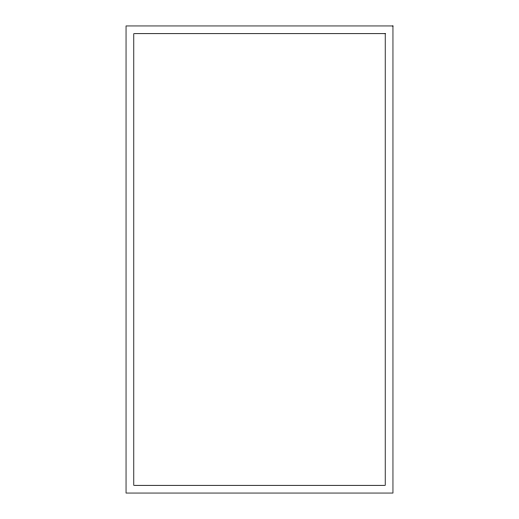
<?xml version="1.0" encoding="UTF-8"?>
<svg xmlns="http://www.w3.org/2000/svg" width="519" height="519" viewBox="0 0 519 519"><rect width="100%" height="100%" fill="white"/><g stroke="black" fill="none" stroke-linecap="round" stroke-linejoin="round"><path stroke-width="0.78" d="M392.954 25.95L126.046 25.95L126.046 493.05L392.954 493.05L392.954 25.95M385.215 33.69L133.785 33.69L133.785 485.31L385.215 485.31L385.215 33.69"/></g></svg>
